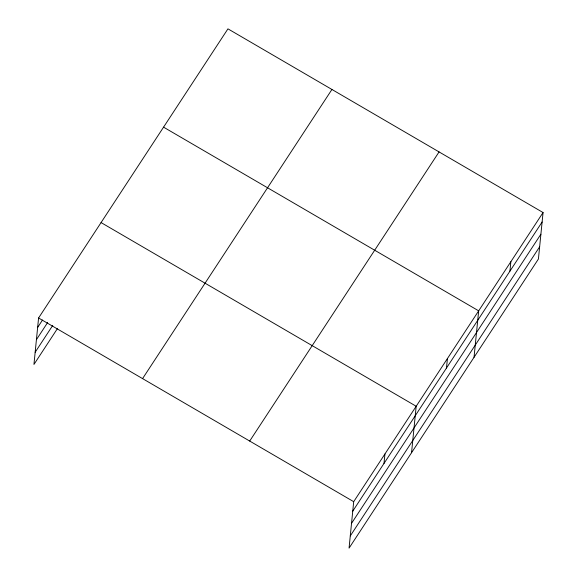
<?xml version="1.0" encoding="UTF-8"?>
<svg xmlns="http://www.w3.org/2000/svg" width="577" height="577" viewBox="0 0 577 577"><rect width="100%" height="100%" fill="white"/><g stroke="black" fill="none" stroke-linecap="round" stroke-linejoin="round"><path stroke-width="0.87" d="M543.058 212.538L353.694 501.68L349.056 548.15L538.42 259.008L543.058 212.538L227.944 28.85L38.58 317.992L33.942 364.462L57.375 328.681M383.993 463.446L384.938 453.969M411.545 452.736L416.183 406.258L101.069 222.578M446.483 368.032L447.427 358.555M474.034 357.314L478.672 310.844L163.558 127.156M509.917 271.168L510.869 261.691M37.635 327.469L42.518 320.011M36.416 339.68L47.646 322.529M35.161 352.258L52.738 325.421M142.569 378.606L331.934 89.464M249.704 441.059L439.068 151.917M352.749 511.157L542.113 222.015M351.53 523.361L540.894 234.219M350.275 535.939L539.639 246.797M38.58 317.992L353.694 501.68"/></g></svg>
